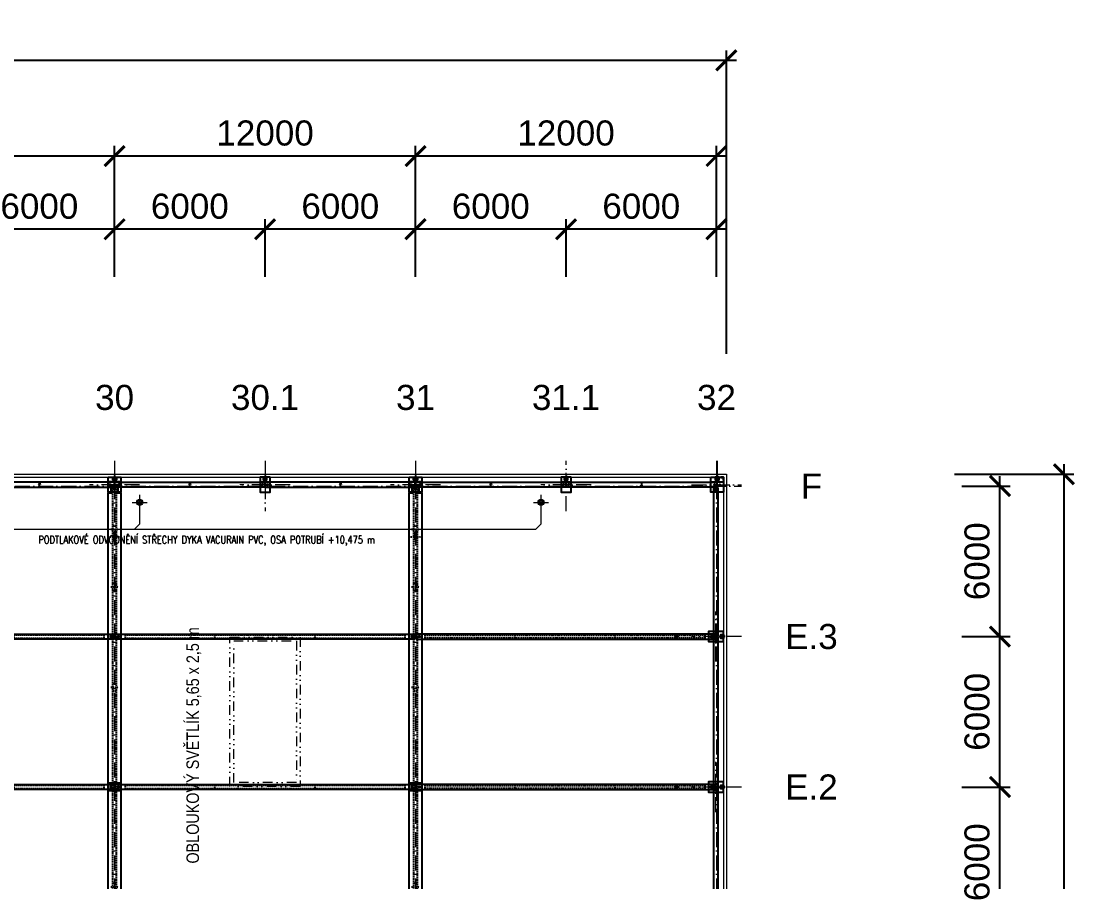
# Model space of a CAD drawing. Header units: millimetres. Extents: x 325046 to 1268204, y 1875583 to 2761998.
# Drawn here: x 1050350 to 1092370, y 2158959 to 2193284 of the extents above; entities that cross this region are included whole.
import ezdxf
from ezdxf.enums import TextEntityAlignment as Align

# ---------------------------------------------------------------- set-up
doc = ezdxf.new("R2010")
doc.units = ezdxf.units.MM
doc.header["$LTSCALE"] = 100
doc.header["$PDMODE"] = 65
for name, pattern in [('ACAD_ISO10W100', [18.5, 12, -3, 0.5, -3]), ('DASHDOT', [1, 0.5, -0.25, 0, -0.25]), ('DASHED', [0.75, 0.5, -0.25]), ('DIVIDE', [31.75, 12.7, -6.35, 0, -6.35, 0, -6.35]), ('SO02_F11anp01$0${ Leader Line}', [0])]:
    doc.linetypes.add(name, pattern=pattern)
for name, color, linetype in [('025', 1, 'Continuous'), ('035', 7, 'Continuous'), ('070', 6, 'Continuous'), ('DEHA', 2, 'Continuous'), ('KOTY', 2, 'Continuous'), ('Kóty osové', 5, 'Continuous'), ('POPIS', 7, 'Continuous')]:
    doc.layers.add(name, color=color, linetype=linetype)
for name, color, linetype, lineweight, true_color in [('Korabek-text', 7, 'Continuous', 0, 0x7a7a7a), ('Korabek-trasy', 7, 'Continuous', 30, 0x7478c3), ('Korabek-vpuste', 7, 'Continuous', 30, 0x6f7ceb), ('Světlíky', 7, 'DIVIDE', 15, 0xf81696)]:
    doc.layers.add(name, color=color, linetype=linetype, lineweight=lineweight, true_color=true_color)
doc.layers.add('Objekty - osy', color=5, linetype='ACAD_ISO10W100', lineweight=20)
doc.layers.add('OBVODOVÝ PLÁŠŤ', color=2, linetype='Continuous', lineweight=9)
doc.layers.add('Popis OS', color=7, linetype='Continuous', true_color=0xbd0a5d)
doc.layers.add('Příprava na dock', color=7, linetype='Continuous', true_color=0x616161)
doc.styles.add('ARIAL NARROW', font='ARIALN.TTF')
doc.styles.add('ARIL-TENKÝ', font='arial.ttf')
doc.styles.add('ROMANS', font='romans.shx', dxfattribs={"width": 0.8})
doc.dimstyles.new('400', dxfattribs={"dimscale": 400, "dimtxt": 2.5, "dimasz": 2, "dimexe": 1, "dimexo": 12, "dimgap": 1, "dimtad": 1, "dimdec": 0, "dimzin": 0, "dimdsep": 46, "dimtxsty": 'ARIL-TENKÝ', "dimblk": 'ARCHTICK', "dimcen": 4, "dimdle": 1, "dimclrd": 256, "dimclre": 256, "dimclrt": 7, "dimadec": 0, "dimazin": 0, "dimtfac": 1, "dimtdec": 0, "dimtix": 1, "dimtofl": 0, "dimtmove": 0, "dimatfit": 0, "dimldrblk": 'OBLIQUE', "dimfxl": 1, "dimtolj": 1, "dimtzin": 0, "dimlwd": -1, "dimlwe": -1, "dimarcsym": 0})

# ---------------------------------------------------------------- blocks, each defined once
blk = doc.blocks.new('L1_PU')
at = {"layer": '035', "color": 0}
blk.add_lwpolyline([(1717306, -4886866), (1705346, -4886866), (1705346, -4886666), (1717306, -4886666)], close=True, dxfattribs=at)
at = {"layer": '035'}
for points in [[(1705446, -4886746), (1705506, -4886746), (1705506, -4886786), (1705446, -4886786)], [(1717206, -4886746), (1717146, -4886746), (1717146, -4886786), (1717206, -4886786)]]:
    blk.add_lwpolyline(points, close=True, dxfattribs=at)
at = {"layer": '035', "color": 0, "linetype": 'DASHED'}
blk.add_lwpolyline([(1716906, -4886706), (1705746, -4886706), (1705746, -4886826), (1716906, -4886826)], close=True, dxfattribs=at)
at = {"layer": '035', "linetype": 'DASHED'}
for points in [[(1709326, -4886826), (1709326, -4886706)], [(1713326, -4886826), (1713326, -4886706)]]:
    blk.add_lwpolyline(points, dxfattribs=at)
at = {"layer": 'Příprava na dock', "linetype": 'DASHDOT', "ltscale": 0.5}
for points in [[(1705426, -4886766), (1705526, -4886766)], [(1705476, -4886716), (1705476, -4886816)], [(1717126, -4886766), (1717226, -4886766)], [(1717176, -4886716), (1717176, -4886816)]]:
    blk.add_lwpolyline(points, dxfattribs=at)
blk = doc.blocks.new('ZT1_PU')
at = {"layer": '035', "ltscale": 0.5}
blk.add_lwpolyline([(1684235, -4865636), (1690215, -4865636), (1690215, -4865836), (1684235, -4865836)], close=True, dxfattribs=at)
at = {"layer": '035', "color": 2}
for points in [[(1687223, -4865656), (1687191, -4865736)], [(1687223, -4865816), (1687223, -4865656)], [(1687223, -4865656), (1687255, -4865736)]]:
    blk.add_lwpolyline(points, dxfattribs=at)
at = {"layer": '035'}
for centre in [(1684405, -4865736), (1690125, -4865736)]:
    blk.add_circle(centre, 25, dxfattribs=at)
at = {"layer": 'Příprava na dock', "linetype": 'DASHDOT', "ltscale": 0.5}
for points in [[(1684355, -4865736), (1684455, -4865736)], [(1684405, -4865686), (1684405, -4865786)], [(1690075, -4865736), (1690175, -4865736)], [(1690125, -4865686), (1690125, -4865786)]]:
    blk.add_lwpolyline(points, dxfattribs=at)
blk = doc.blocks.new('V2')
at = {"layer": '025'}
h = blk.add_hatch(color=256, dxfattribs=at)
h.dxf.hatch_style = 1
h.paths.add_polyline_path([(1705186, -4880766, -1), (1705166, -4880766, -1)])
h = blk.add_hatch(color=256, dxfattribs=at)
h.dxf.hatch_style = 1
h.paths.add_polyline_path([(1705466, -4880766, 1), (1705486, -4880766, 1)])
h = blk.add_hatch(color=256, dxfattribs=at)
h.dxf.hatch_style = 1
h.paths.add_polyline_path([(1705186, -4886766, -1), (1705166, -4886766, -1)])
h = blk.add_hatch(color=256, dxfattribs=at)
h.dxf.hatch_style = 1
h.paths.add_polyline_path([(1705466, -4886766, 1), (1705486, -4886766, 1)])
h = blk.add_hatch(color=256, dxfattribs=at)
h.dxf.hatch_style = 1
h.paths.add_polyline_path([(1705186, -4892766, -1), (1705166, -4892766, -1)])
h = blk.add_hatch(color=256, dxfattribs=at)
h.dxf.hatch_style = 1
h.paths.add_polyline_path([(1705466, -4892766, 1), (1705486, -4892766, 1)])
at = {"layer": 'Příprava na dock'}
h = blk.add_hatch(dxfattribs=at)
h.set_pattern_fill('ANSI31', color=256, scale=250, angle=180)
h.set_pattern_definition([(225, (602695.915, -9703834.77), (22.09708691, -22.09708691), [])])
edge = h.paths.add_edge_path()
edge.add_arc((1705326, -4876786), 50, 0, 360)
at = {"layer": '025', "linetype": 'DASHED', "ltscale": 0.5}
for centre in [(1705326, -4874866), (1705326, -4898616)]:
    blk.add_circle(centre, 12.5, dxfattribs=at)
at = {"layer": '025'}
for centre, radius in [((1705326, -4876786), 50), ((1705176, -4880766), 10), ((1705476, -4880766), 10), ((1705176, -4886766), 10), ((1705476, -4886766), 10), ((1705176, -4892766), 10), ((1705476, -4892766), 10)]:
    blk.add_circle(centre, radius, dxfattribs=at)
at = {"layer": '035'}
blk.add_lwpolyline([(1705216, -4875036), (1705076, -4875036), (1705076, -4875036), (1705076, -4875036), (1705076, -4898446), (1705216, -4898446), (1705216, -4898746), (1705436, -4898746), (1705436, -4898446), (1705436, -4898446), (1705576, -4898446), (1705576, -4875036), (1705576, -4875036), (1705576, -4875036), (1705436, -4875036), (1705436, -4874736), (1705216, -4874736)], close=True, dxfattribs=at)
for points in [[(1705216, -4874836), (1705436, -4874836)], [(1705076, -4886616), (1705576, -4886616)], [(1705076, -4886916), (1705576, -4886916)]]:
    blk.add_lwpolyline(points, dxfattribs=at)
at = {"layer": '035', "linetype": 'DASHED'}
blk.add_lwpolyline([(1705391, -4874736), (1705261, -4874736), (1705261, -4898746), (1705391, -4898746)], close=True, dxfattribs=at)
at = {"layer": '035', "linetype": 'DASHED', "ltscale": 0.8}
for points in [[(1705391, -4876336), (1705261, -4876336)], [(1705391, -4876636), (1705261, -4876636)], [(1705391, -4878636), (1705261, -4878636)], [(1705391, -4878936), (1705261, -4878936)], [(1705391, -4882636), (1705261, -4882636)], [(1705391, -4882936), (1705261, -4882936)], [(1705386, -4886616), (1705266, -4886616)], [(1705386, -4886916), (1705266, -4886916)], [(1705391, -4890596), (1705261, -4890596)], [(1705391, -4890896), (1705261, -4890896)], [(1705391, -4894596), (1705261, -4894596)], [(1705391, -4894896), (1705261, -4894896)], [(1705391, -4896896), (1705261, -4896896)], [(1705391, -4897196), (1705261, -4897196)]]:
    blk.add_lwpolyline(points, dxfattribs=at)
at = {"layer": 'DEHA', "color": 3, "linetype": 'DASHDOT', "ltscale": 0.9}
for points in [[(1705326, -4876589), (1705326, -4876983)], [(1705523, -4876786), (1705129, -4876786)]]:
    blk.add_lwpolyline(points, dxfattribs=at)
at = {"layer": 'Příprava na dock', "linetype": 'DASHDOT', "ltscale": 0.2}
for points in [[(1705276, -4874866), (1705376, -4874866)], [(1705326, -4874916), (1705326, -4874816)], [(1705376, -4898616), (1705276, -4898616)], [(1705326, -4898666), (1705326, -4898566)]]:
    blk.add_lwpolyline(points, dxfattribs=at)
at = {"layer": 'Příprava na dock', "linetype": 'DASHDOT', "ltscale": 0.8}
for points in [[(1705481, -4876486), (1705171, -4876486)], [(1705481, -4878786), (1705171, -4878786)], [(1705481, -4882786), (1705171, -4882786)], [(1705481, -4890746), (1705171, -4890746)], [(1705481, -4894746), (1705171, -4894746)], [(1705481, -4897046), (1705171, -4897046)]]:
    blk.add_lwpolyline(points, dxfattribs=at)
at = {"layer": 'Příprava na dock', "linetype": 'DASHDOT', "ltscale": 0.5}
for points in [[(1705126, -4880766), (1705226, -4880766)], [(1705176, -4880816), (1705176, -4880716)], [(1705526, -4880766), (1705426, -4880766)], [(1705476, -4880816), (1705476, -4880716)], [(1705126, -4886766), (1705226, -4886766)], [(1705176, -4886816), (1705176, -4886716)], [(1705526, -4886766), (1705426, -4886766)], [(1705476, -4886816), (1705476, -4886716)], [(1705176, -4892816), (1705176, -4892716)], [(1705476, -4892816), (1705476, -4892716)], [(1705126, -4892766), (1705226, -4892766)], [(1705526, -4892766), (1705426, -4892766)]]:
    blk.add_lwpolyline(points, dxfattribs=at)
blk = doc.blocks.new('S2 STŘECHA')
at = {"layer": '025'}
h = blk.add_hatch(color=256, dxfattribs=at)
h.dxf.hatch_style = 1
edge = h.paths.add_edge_path()
edge.add_arc((1694149, -5104969), 10, 0, 360)
h = blk.add_hatch(color=256, dxfattribs=at)
h.dxf.hatch_style = 1
edge = h.paths.add_edge_path()
edge.add_arc((1694509, -5104969), 10, 0, 360)
at = {"layer": 'Příprava na dock', "ltscale": 0.5}
h = blk.add_hatch(dxfattribs=at)
h.set_pattern_fill('ANSI31', color=256, scale=250)
h.set_pattern_definition([(45, (-71057.18, -131932.95), (-22.09708691, 22.09708691), [])])
h.paths.add_polyline_path([(1694254, -5105269), (1694404, -5105269), (1694404, -5105169), (1694254, -5105169)])
at = {"layer": '025', "ltscale": 0.5}
blk.add_lwpolyline([(1694254, -5105269), (1694404, -5105269), (1694404, -5105169), (1694254, -5105169)], close=True, dxfattribs=at)
at = {"layer": '025', "linetype": 'DASHED', "ltscale": 0.5}
blk.add_lwpolyline([(1694254, -5105269), (1694404, -5105269), (1694404, -5105259), (1694254, -5105259)], close=True, dxfattribs=at)
at = {"layer": '025'}
for centre in [(1694149, -5104969), (1694509, -5104969)]:
    blk.add_circle(centre, 10, dxfattribs=at)
at = {"layer": '035', "linetype": 'DASHED'}
blk.add_circle((1694329, -5104819), 30, dxfattribs=at)
at = {"layer": '070', "ltscale": 0.5}
blk.add_lwpolyline([(1694079, -5105269), (1694579, -5105269), (1694579, -5104669), (1694079, -5104669)], close=True, dxfattribs=at)
for points in [[(1694199, -5104669), (1694199, -5104969), (1694459, -5104969), (1694459, -5104669)], [(1694579, -5105089), (1694079, -5105089)]]:
    blk.add_lwpolyline(points, dxfattribs=at)
at = {"layer": 'Příprava na dock', "linetype": 'DASHDOT', "ltscale": 0.5}
for points in [[(1694149, -5105019), (1694149, -5104919)], [(1694149, -5105019), (1694149, -5104919)], [(1694279, -5104819), (1694379, -5104819)], [(1694329, -5104769), (1694329, -5104869)], [(1694509, -5105019), (1694509, -5104919)], [(1694509, -5105019), (1694509, -5104919)], [(1694099, -5104969), (1694199, -5104969)], [(1694199, -5104969), (1694099, -5104969)], [(1694329, -5105344), (1694329, -5105094)], [(1694459, -5104969), (1694559, -5104969)], [(1694559, -5104969), (1694459, -5104969)]]:
    blk.add_lwpolyline(points, dxfattribs=at)
blk = doc.blocks.new('S3 STŘECHA')
at = {"layer": '025'}
h = blk.add_hatch(color=256, dxfattribs=at)
h.dxf.hatch_style = 1
edge = h.paths.add_edge_path()
edge.add_arc((1676229, -5009069), 10, 0, 360)
h = blk.add_hatch(color=256, dxfattribs=at)
h.dxf.hatch_style = 1
edge = h.paths.add_edge_path()
edge.add_arc((1676429, -5009069), 10, 0, 360)
at = {"layer": 'Příprava na dock', "ltscale": 0.5}
h = blk.add_hatch(dxfattribs=at)
h.set_pattern_fill('ANSI31', color=256, scale=250, angle=180)
h.set_pattern_definition([(225, (3441714.858, -9982104.093), (22.09708691, -22.09708691), [])])
h.paths.add_polyline_path([(1676404, -5008769), (1676254, -5008769), (1676254, -5008869), (1676404, -5008869)])
at = {"layer": '025', "ltscale": 0.5}
blk.add_lwpolyline([(1676404, -5008769), (1676254, -5008769), (1676254, -5008869), (1676404, -5008869)], close=True, dxfattribs=at)
at = {"layer": '025', "linetype": 'DASHED', "ltscale": 0.5}
blk.add_lwpolyline([(1676404, -5008769), (1676254, -5008769), (1676254, -5008779), (1676404, -5008779)], close=True, dxfattribs=at)
at = {"layer": '025'}
for centre in [(1676229, -5009069), (1676429, -5009069)]:
    blk.add_circle(centre, 10, dxfattribs=at)
at = {"layer": '070', "ltscale": 0.5}
blk.add_lwpolyline([(1676529, -5008769), (1676129, -5008769), (1676129, -5009369), (1676529, -5009369)], close=True, dxfattribs=at)
blk.add_lwpolyline([(1676129, -5008949), (1676529, -5008949)], dxfattribs=at)
at = {"layer": 'Příprava na dock', "linetype": 'DASHDOT', "ltscale": 0.5}
for points in [[(1676329, -5008694), (1676329, -5008944)], [(1676179, -5009069), (1676279, -5009069)], [(1676229, -5009019), (1676229, -5009119)], [(1676479, -5009069), (1676379, -5009069)], [(1676429, -5009019), (1676429, -5009119)]]:
    blk.add_lwpolyline(points, dxfattribs=at)
blk = doc.blocks.new('ZT5')
at = {"layer": '035', "ltscale": 0.5}
blk.add_lwpolyline([(1666354, -5008906), (1666354, -5014886), (1666194, -5014886), (1666194, -5008906)], close=True, dxfattribs=at)
at = {"layer": '035'}
for points in [[(1666254, -5008966), (1666294, -5008966), (1666294, -5009026), (1666254, -5009026)], [(1666254, -5014826), (1666294, -5014826), (1666294, -5014766), (1666254, -5014766)]]:
    blk.add_lwpolyline(points, close=True, dxfattribs=at)
at = {"layer": 'Příprava na dock', "linetype": 'DASHDOT', "ltscale": 0.5}
for points in [[(1666224, -5008996), (1666324, -5008996)], [(1666224, -5008996), (1666324, -5008996)], [(1666274, -5009046), (1666274, -5008946)], [(1666274, -5008946), (1666274, -5009046)], [(1666224, -5014796), (1666324, -5014796)], [(1666224, -5014796), (1666324, -5014796)], [(1666274, -5014746), (1666274, -5014846)], [(1666274, -5014846), (1666274, -5014746)]]:
    blk.add_lwpolyline(points, dxfattribs=at)
blk = doc.blocks.new('ZT4_PU')
at = {"layer": '035', "ltscale": 0.5}
blk.add_lwpolyline([(1670429, -5015059), (1670429, -5009139), (1670269, -5009139), (1670269, -5015059)], close=True, dxfattribs=at)
at = {"layer": '035'}
for points in [[(1670369, -5009199), (1670329, -5009199), (1670329, -5009259), (1670369, -5009259)], [(1670369, -5014999), (1670329, -5014999), (1670329, -5014939), (1670369, -5014939)]]:
    blk.add_lwpolyline(points, close=True, dxfattribs=at)
at = {"layer": 'Příprava na dock', "linetype": 'DASHDOT', "ltscale": 0.5}
for points in [[(1670399, -5009229), (1670299, -5009229)], [(1670399, -5009229), (1670299, -5009229)], [(1670349, -5009279), (1670349, -5009179)], [(1670349, -5009179), (1670349, -5009279)], [(1670399, -5014969), (1670299, -5014969)], [(1670399, -5014969), (1670299, -5014969)], [(1670349, -5014919), (1670349, -5015019)], [(1670349, -5015019), (1670349, -5014919)]]:
    blk.add_lwpolyline(points, dxfattribs=at)
blk = doc.blocks.new('L100-10')
at = {"layer": 'Příprava na dock', "ltscale": 0.5}
h = blk.add_hatch(dxfattribs=at)
h.set_pattern_fill('ANSI31', color=256, scale=100, angle=-180)
h.set_pattern_definition([(225, (1703709.116, -4908468.678), (8.838834765, -8.838834765), [])])
edge = h.paths.add_edge_path()
edge.add_arc((-4, 94), 6, 90, 180, ccw=False)
edge.add_line((-4, 100), (0, 100))
edge.add_line((0, 100), (0, 0))
edge.add_line((0, 0), (-100, 0))
edge.add_line((-100, 0), (-100, 4))
edge.add_arc((-94, 4), 6, 90, 180, ccw=False)
edge.add_line((-94, 10), (-22, 10))
edge.add_arc((-22, 22), 12, 270, 360)
edge.add_line((-10, 22), (-10, 94))
at = {"layer": '025'}
blk.add_lwpolyline([(-10, 94, -0.414214), (-4, 100), (0, 100), (0, 0), (-100, 0), (-100, 4, -0.414214), (-94, 10), (-22, 10, 0.414214), (-10, 22)], format="xyb", close=True, dxfattribs=at)
blk = doc.blocks.new('S6_PU')
at = {"layer": '025'}
h = blk.add_hatch(color=256, dxfattribs=at)
h.dxf.hatch_style = 1
edge = h.paths.add_edge_path()
edge.add_arc((868454, -5798504), 10, 0, 360)
h = blk.add_hatch(color=256, dxfattribs=at)
h.dxf.hatch_style = 1
edge = h.paths.add_edge_path()
edge.add_arc((868504, -5798294), 10, 0, 360)
h = blk.add_hatch(color=256, dxfattribs=at)
h.dxf.hatch_style = 1
edge = h.paths.add_edge_path()
edge.add_arc((868654, -5798504), 10, 0, 360)
at = {"layer": 'Příprava na dock', "ltscale": 0.5}
h = blk.add_hatch(dxfattribs=at)
h.set_pattern_fill('ANSI31', color=256, scale=250, angle=90)
h.set_pattern_definition([(135, (-3830845.148, -7511900.578), (-22.09708691, -22.09708691), [])])
h.paths.add_polyline_path([(868629, -5798804), (868479, -5798804), (868479, -5798704), (868629, -5798704)])
at = {"layer": '025', "ltscale": 0.5}
blk.add_lwpolyline([(868629, -5798804), (868479, -5798804), (868479, -5798704), (868629, -5798704)], close=True, dxfattribs=at)
at = {"layer": '025', "linetype": 'DASHED', "ltscale": 0.5}
blk.add_lwpolyline([(868629, -5798804), (868479, -5798804), (868479, -5798794), (868629, -5798794)], close=True, dxfattribs=at)
at = {"layer": '025'}
for centre in [(868454, -5798504), (868504, -5798294), (868654, -5798504)]:
    blk.add_circle(centre, 10, dxfattribs=at)
at = {"layer": '070', "ltscale": 0.5}
blk.add_lwpolyline([(868304, -5798804), (868804, -5798804), (868804, -5798204), (868304, -5798204)], close=True, dxfattribs=at)
blk.add_lwpolyline([(868304, -5798624), (868804, -5798624)], dxfattribs=at)
at = {"layer": 'Příprava na dock', "linetype": 'DASHDOT', "ltscale": 0.5}
for points in [[(868504, -5798244), (868504, -5798344)], [(868504, -5798244), (868504, -5798344)], [(868404, -5798504), (868504, -5798504)], [(868504, -5798504), (868404, -5798504)], [(868454, -5798294), (868554, -5798294)], [(868554, -5798294), (868454, -5798294)], [(868454, -5798454), (868454, -5798554)], [(868454, -5798454), (868454, -5798554)], [(868554, -5798879), (868554, -5798629)], [(868704, -5798504), (868604, -5798504)], [(868604, -5798504), (868704, -5798504)], [(868654, -5798454), (868654, -5798554)], [(868654, -5798454), (868654, -5798554)]]:
    blk.add_lwpolyline(points, dxfattribs=at)
at = {"layer": '025', "ltscale": 0.5}
blk.add_blockref('L100-10', (868804, -5798804), dxfattribs=at)
blk = doc.blocks.new('ZT6_PU')
at = {"layer": '035', "ltscale": 0.5}
blk.add_lwpolyline([(868544, -5796604), (862539, -5796604), (862539, -5796404), (868544, -5796404)], close=True, dxfattribs=at)
at = {"layer": '035', "color": 2}
for points in [[(865539, -5796584), (865507, -5796504)], [(865539, -5796424), (865539, -5796584)], [(865539, -5796584), (865571, -5796504)]]:
    blk.add_lwpolyline(points, dxfattribs=at)
at = {"layer": '035'}
for centre in [(862629, -5796504), (868454, -5796504)]:
    blk.add_circle(centre, 25, dxfattribs=at)
at = {"layer": 'Příprava na dock', "linetype": 'DASHDOT', "ltscale": 0.5}
for points in [[(862679, -5796504), (862579, -5796504)], [(862629, -5796554), (862629, -5796454)], [(868404, -5796504), (868504, -5796504)], [(868454, -5796554), (868454, -5796454)]]:
    blk.add_lwpolyline(points, dxfattribs=at)
blk = doc.blocks.new('S5_PU')
at = {"layer": '025'}
h = blk.add_hatch(color=256, dxfattribs=at)
h.dxf.hatch_style = 1
edge = h.paths.add_edge_path()
edge.add_arc((868504, -5750354), 10, 0, 360)
h = blk.add_hatch(color=256, dxfattribs=at)
h.dxf.hatch_style = 1
edge = h.paths.add_edge_path()
edge.add_arc((868324, -5750454), 10, 0, 360)
h = blk.add_hatch(color=256, dxfattribs=at)
h.dxf.hatch_style = 1
edge = h.paths.add_edge_path()
edge.add_arc((868504, -5750554), 10, 0, 360)
h = blk.add_hatch(color=256, dxfattribs=at)
h.dxf.hatch_style = 1
edge = h.paths.add_edge_path()
edge.add_arc((868684, -5750454), 10, 0, 360)
at = {"layer": 'Příprava na dock', "ltscale": 0.5}
h = blk.add_hatch(dxfattribs=at)
h.set_pattern_fill('ANSI31', color=256, scale=250, angle=270)
h.set_pattern_definition([(225, (-4104531.804, -3985067.986), (-22.09708691, 22.09708691), [])])
h.paths.add_polyline_path([(868804, -5750379), (868804, -5750529), (868704, -5750529), (868704, -5750379)])
at = {"layer": '025', "ltscale": 0.5}
blk.add_lwpolyline([(868804, -5750379), (868804, -5750529), (868704, -5750529), (868704, -5750379)], close=True, dxfattribs=at)
at = {"layer": '025', "linetype": 'DASHED', "ltscale": 0.5}
blk.add_lwpolyline([(868804, -5750379), (868804, -5750529), (868794, -5750529), (868794, -5750379)], close=True, dxfattribs=at)
at = {"layer": '025'}
for centre in [(868504, -5750354), (868324, -5750454), (868504, -5750554), (868684, -5750454)]:
    blk.add_circle(centre, 10, dxfattribs=at)
at = {"layer": '070', "ltscale": 0.5}
blk.add_lwpolyline([(868804, -5750654), (868804, -5750254), (868204, -5750254), (868204, -5750654)], close=True, dxfattribs=at)
at = {"layer": 'Příprava na dock', "linetype": 'DASHDOT', "ltscale": 0.5}
for points in [[(868454, -5750354), (868554, -5750354)], [(868454, -5750354), (868554, -5750354)], [(868504, -5750304), (868504, -5750404)], [(868504, -5750404), (868504, -5750304)], [(868374, -5750454), (868274, -5750454)], [(868324, -5750404), (868324, -5750504)], [(868454, -5750554), (868554, -5750554)], [(868454, -5750554), (868554, -5750554)], [(868504, -5750604), (868504, -5750504)], [(868504, -5750504), (868504, -5750604)], [(868879, -5750454), (868629, -5750454)], [(868634, -5750454), (868734, -5750454)], [(868684, -5750404), (868684, -5750504)]]:
    blk.add_lwpolyline(points, dxfattribs=at)
blk = doc.blocks.new('L3_PU')
at = {"layer": 'Příprava na dock'}
h = blk.add_hatch(dxfattribs=at)
h.set_pattern_fill('ANSI31', color=256, scale=100, angle=360)
h.set_pattern_definition([(315, (-652569.894, -11071152.276), (-8.838834765, -8.838834765), [])])
edge = h.paths.add_edge_path()
edge.add_arc((866929, -5756454), 50, 0, 360)
at = {"layer": '025'}
blk.add_circle((866929, -5756454), 50, dxfattribs=at)
at = {"layer": '035'}
for points in [[(856549, -5756554), (868404, -5756554), (868404, -5756354), (856549, -5756354)], [(856649, -5756434), (856709, -5756434), (856709, -5756474), (856649, -5756474)], [(868354, -5756434), (868294, -5756434), (868294, -5756474), (868354, -5756474)]]:
    blk.add_lwpolyline(points, close=True, dxfattribs=at)
at = {"layer": '035', "linetype": 'DASHED'}
blk.add_lwpolyline([(856909, -5756394), (868069, -5756394), (868069, -5756514), (856909, -5756514)], close=True, dxfattribs=at)
for points in [[(860489, -5756514), (860489, -5756394)], [(864489, -5756514), (864489, -5756394)]]:
    blk.add_lwpolyline(points, dxfattribs=at)
at = {"layer": 'Příprava na dock', "linetype": 'DASHDOT', "ltscale": 0.5}
for points in [[(856729, -5756454), (856629, -5756454)], [(856679, -5756404), (856679, -5756504)], [(868374, -5756454), (868274, -5756454)], [(868324, -5756404), (868324, -5756504)]]:
    blk.add_lwpolyline(points, dxfattribs=at)
at = {"layer": 'Příprava na dock', "linetype": 'DASHDOT'}
for points in [[(867029, -5756454), (866829, -5756454)], [(866929, -5756354), (866929, -5756554)]]:
    blk.add_lwpolyline(points, dxfattribs=at)
blk = doc.blocks.new('_ARCHTICK')
at = {"color": 0, "linetype": 'ByBlock', "const_width": 0.15}
blk.add_lwpolyline([(-0.5, -0.5), (0.5, 0.5)], dxfattribs=at)
blk = doc.blocks.new('*D941')
at = {"layer": 'Defpoints', "color": 0, "transparency": 16777216}
for p in [(1060079, 2184984), (1060079, 2178282), (1066079, 2178282)]:
    blk.add_point(p, dxfattribs=at)
at = {"layer": 'Kóty osové', "transparency": 16777216}
for p, q in [((1060079, 2183082), (1060079, 2185384)), ((1066079, 2183082), (1066079, 2185384)), ((1066479, 2184984), (1059679, 2184984))]:
    blk.add_line(p, q, dxfattribs=at)
at = {"layer": 'Kóty osové', "transparency": 16777216, "xscale": 800, "yscale": 800, "zscale": 800}
for p, rotation in [((1060079, 2184984), 179.9999999999866), ((1066079, 2184984), 359.9999999999867)]:
    blk.add_blockref('_ARCHTICK', p, dxfattribs=dict(at, rotation=rotation))
at = {"layer": 'Kóty osové', "color": 7, "transparency": 16777216, "insert": (1063079, 2185895), "char_height": 1000, "attachment_point": 5, "style": 'ARIL-TENKÝ'}
blk.add_mtext('\\A1;6000', dxfattribs=at)
blk = doc.blocks.new('_Oblique')
at = {"color": 0, "lineweight": -2}
blk.add_line((-0.5, -0.5), (0.5, 0.5), dxfattribs=at)
blk = doc.blocks.new('*D942')
at = {"layer": 'Defpoints', "color": 0, "transparency": 16777216}
for p in [(1054079, 2184984), (1054079, 2178282), (1060079, 2178282)]:
    blk.add_point(p, dxfattribs=at)
at = {"layer": 'Kóty osové', "transparency": 16777216}
for p, q in [((1054079, 2183082), (1054079, 2185384)), ((1060079, 2183082), (1060079, 2185384)), ((1060479, 2184984), (1053679, 2184984))]:
    blk.add_line(p, q, dxfattribs=at)
at = {"layer": 'Kóty osové', "transparency": 16777216, "xscale": 800, "yscale": 800, "zscale": 800, "rotation": 180}
blk.add_blockref('_ARCHTICK', (1054079, 2184984), dxfattribs=at)
at = {"layer": 'Kóty osové', "transparency": 16777216, "xscale": 800, "yscale": 800, "zscale": 800}
blk.add_blockref('_ARCHTICK', (1060079, 2184984), dxfattribs=at)
at = {"layer": 'Kóty osové', "color": 7, "transparency": 16777216, "insert": (1057079, 2185895), "char_height": 1000, "attachment_point": 5, "style": 'ARIL-TENKÝ'}
blk.add_mtext('\\A1;6000', dxfattribs=at)
blk = doc.blocks.new('*D943')
at = {"layer": 'Defpoints', "color": 0, "transparency": 16777216}
for p in [(1048079, 2184984), (1048079, 2178282), (1054079, 2178282)]:
    blk.add_point(p, dxfattribs=at)
at = {"layer": 'Kóty osové', "transparency": 16777216}
for p, q in [((1048079, 2183082), (1048079, 2185384)), ((1054079, 2183082), (1054079, 2185384)), ((1054479, 2184984), (1047679, 2184984))]:
    blk.add_line(p, q, dxfattribs=at)
at = {"layer": 'Kóty osové', "transparency": 16777216, "xscale": 800, "yscale": 800, "zscale": 800, "rotation": 180}
blk.add_blockref('_ARCHTICK', (1048079, 2184984), dxfattribs=at)
at = {"layer": 'Kóty osové', "transparency": 16777216, "xscale": 800, "yscale": 800, "zscale": 800}
blk.add_blockref('_ARCHTICK', (1054079, 2184984), dxfattribs=at)
at = {"layer": 'Kóty osové', "color": 7, "transparency": 16777216, "insert": (1051079, 2185895), "char_height": 1000, "attachment_point": 5, "style": 'ARIL-TENKÝ'}
blk.add_mtext('\\A1;6000', dxfattribs=at)
blk = doc.blocks.new('*D961')
at = {"layer": 'Defpoints', "color": 0, "transparency": 16777216}
for p in [(1072079, 2184984), (1072079, 2178282), (1078079, 2178282)]:
    blk.add_point(p, dxfattribs=at)
at = {"layer": 'Kóty osové', "transparency": 16777216}
for p, q in [((1072079, 2183082), (1072079, 2185384)), ((1078079, 2183082), (1078079, 2185384)), ((1078479, 2184984), (1071679, 2184984))]:
    blk.add_line(p, q, dxfattribs=at)
at = {"layer": 'Kóty osové', "transparency": 16777216, "xscale": 800, "yscale": 800, "zscale": 800, "rotation": 180}
blk.add_blockref('_ARCHTICK', (1072079, 2184984), dxfattribs=at)
at = {"layer": 'Kóty osové', "transparency": 16777216, "xscale": 800, "yscale": 800, "zscale": 800}
blk.add_blockref('_ARCHTICK', (1078079, 2184984), dxfattribs=at)
at = {"layer": 'Kóty osové', "color": 7, "transparency": 16777216, "insert": (1075079, 2185895), "char_height": 1000, "attachment_point": 5, "style": 'ARIL-TENKÝ'}
blk.add_mtext('\\A1;6000', dxfattribs=at)
blk = doc.blocks.new('*D962')
at = {"layer": 'Defpoints', "color": 0, "transparency": 16777216}
for p in [(1066079, 2184984), (1066079, 2178282), (1072079, 2178282)]:
    blk.add_point(p, dxfattribs=at)
at = {"layer": 'Kóty osové', "transparency": 16777216}
for p, q in [((1066079, 2183082), (1066079, 2185384)), ((1072079, 2183082), (1072079, 2185384)), ((1072479, 2184984), (1065679, 2184984))]:
    blk.add_line(p, q, dxfattribs=at)
at = {"layer": 'Kóty osové', "transparency": 16777216, "xscale": 800, "yscale": 800, "zscale": 800, "rotation": 180}
blk.add_blockref('_ARCHTICK', (1066079, 2184984), dxfattribs=at)
at = {"layer": 'Kóty osové', "transparency": 16777216, "xscale": 800, "yscale": 800, "zscale": 800}
blk.add_blockref('_ARCHTICK', (1072079, 2184984), dxfattribs=at)
at = {"layer": 'Kóty osové', "color": 7, "transparency": 16777216, "insert": (1069079, 2185895), "char_height": 1000, "attachment_point": 5, "style": 'ARIL-TENKÝ'}
blk.add_mtext('\\A1;6000', dxfattribs=at)
blk = doc.blocks.new('*D990')
at = {"layer": 'Defpoints', "color": 0, "transparency": 16777216}
for p in [(1042079, 2187903), (1054079, 2183082), (1042079, 2178402)]:
    blk.add_point(p, dxfattribs=at)
at = {"layer": 'Kóty osové', "transparency": 16777216}
for p, q in [((1042079, 2183202), (1042079, 2188303)), ((1054079, 2187882), (1054079, 2188303)), ((1054479, 2187903), (1041679, 2187903))]:
    blk.add_line(p, q, dxfattribs=at)
at = {"layer": 'Kóty osové', "transparency": 16777216, "xscale": 800, "yscale": 800, "zscale": 800, "rotation": 180}
blk.add_blockref('_ARCHTICK', (1042079, 2187903), dxfattribs=at)
at = {"layer": 'Kóty osové', "transparency": 16777216, "xscale": 800, "yscale": 800, "zscale": 800}
blk.add_blockref('_ARCHTICK', (1054079, 2187903), dxfattribs=at)
at = {"layer": 'Kóty osové', "color": 7, "transparency": 16777216, "insert": (1048079, 2188814), "char_height": 1000, "attachment_point": 5, "style": 'ARIL-TENKÝ'}
blk.add_mtext('\\A1;12000', dxfattribs=at)
blk = doc.blocks.new('*D991')
at = {"layer": 'Defpoints', "color": 0, "transparency": 16777216}
for p in [(1054079, 2187903), (1066079, 2183082), (1054079, 2178402)]:
    blk.add_point(p, dxfattribs=at)
at = {"layer": 'Kóty osové', "transparency": 16777216}
for p, q in [((1054079, 2183202), (1054079, 2188303)), ((1066079, 2187882), (1066079, 2188303)), ((1066479, 2187903), (1053679, 2187903))]:
    blk.add_line(p, q, dxfattribs=at)
at = {"layer": 'Kóty osové', "transparency": 16777216, "xscale": 800, "yscale": 800, "zscale": 800, "rotation": 180}
blk.add_blockref('_ARCHTICK', (1054079, 2187903), dxfattribs=at)
at = {"layer": 'Kóty osové', "transparency": 16777216, "xscale": 800, "yscale": 800, "zscale": 800}
blk.add_blockref('_ARCHTICK', (1066079, 2187903), dxfattribs=at)
at = {"layer": 'Kóty osové', "color": 7, "transparency": 16777216, "insert": (1060079, 2188814), "char_height": 1000, "attachment_point": 5, "style": 'ARIL-TENKÝ'}
blk.add_mtext('\\A1;12000', dxfattribs=at)
blk = doc.blocks.new('*D992')
at = {"layer": 'Defpoints', "color": 0, "transparency": 16777216}
for p in [(1066079, 2187903), (1078079, 2179583), (1066079, 2178402)]:
    blk.add_point(p, dxfattribs=at)
at = {"layer": 'Kóty osové', "transparency": 16777216}
for p, q in [((1066079, 2183202), (1066079, 2188303)), ((1078079, 2184383), (1078079, 2188303)), ((1078479, 2187903), (1065679, 2187903))]:
    blk.add_line(p, q, dxfattribs=at)
at = {"layer": 'Kóty osové', "transparency": 16777216, "xscale": 800, "yscale": 800, "zscale": 800, "rotation": 180}
blk.add_blockref('_ARCHTICK', (1066079, 2187903), dxfattribs=at)
at = {"layer": 'Kóty osové', "transparency": 16777216, "xscale": 800, "yscale": 800, "zscale": 800}
blk.add_blockref('_ARCHTICK', (1078079, 2187903), dxfattribs=at)
at = {"layer": 'Kóty osové', "color": 7, "transparency": 16777216, "insert": (1072079, 2188814), "char_height": 1000, "attachment_point": 5, "style": 'ARIL-TENKÝ'}
blk.add_mtext('\\A1;12000', dxfattribs=at)
blk = doc.blocks.new('*D888')
at = {"layer": 'Defpoints', "color": 0, "transparency": 16777216}
for p in [(1083067, 2162743), (1089382, 2162743), (1083067, 2156743)]:
    blk.add_point(p, dxfattribs=at)
at = {"layer": 'Kóty osové', "transparency": 16777216}
for p, q in [((1087867, 2162743), (1089782, 2162743)), ((1089382, 2156343), (1089382, 2163143)), ((1087867, 2156743), (1089782, 2156743))]:
    blk.add_line(p, q, dxfattribs=at)
at = {"layer": 'Kóty osové', "transparency": 16777216, "xscale": 800, "yscale": 800, "zscale": 800}
for p, rotation in [((1089382, 2162743), 90), ((1089382, 2156743), 270)]:
    blk.add_blockref('_ARCHTICK', p, dxfattribs=dict(at, rotation=rotation))
at = {"layer": 'Kóty osové', "color": 7, "transparency": 16777216, "insert": (1088471, 2159743), "char_height": 1000, "attachment_point": 5, "rotation": 90, "style": 'ARIL-TENKÝ'}
blk.add_mtext('\\A1;6000', dxfattribs=at)
blk = doc.blocks.new('*D889')
at = {"layer": 'Defpoints', "color": 0, "transparency": 16777216}
for p in [(1083067, 2168743), (1089382, 2168743), (1083067, 2162743)]:
    blk.add_point(p, dxfattribs=at)
at = {"layer": 'Kóty osové', "transparency": 16777216}
for p, q in [((1089382, 2162343), (1089382, 2169143)), ((1087867, 2168743), (1089782, 2168743)), ((1087867, 2162743), (1089782, 2162743))]:
    blk.add_line(p, q, dxfattribs=at)
at = {"layer": 'Kóty osové', "transparency": 16777216, "xscale": 800, "yscale": 800, "zscale": 800}
for p, rotation in [((1089382, 2168743), 90), ((1089382, 2162743), 270)]:
    blk.add_blockref('_ARCHTICK', p, dxfattribs=dict(at, rotation=rotation))
at = {"layer": 'Kóty osové', "color": 7, "transparency": 16777216, "insert": (1088471, 2165743), "char_height": 1000, "attachment_point": 5, "rotation": 90, "style": 'ARIL-TENKÝ'}
blk.add_mtext('\\A1;6000', dxfattribs=at)
blk = doc.blocks.new('*D890')
at = {"layer": 'Defpoints', "color": 0, "transparency": 16777216}
for p in [(1083067, 2174743), (1089382, 2174743), (1083067, 2168743)]:
    blk.add_point(p, dxfattribs=at)
at = {"layer": 'Kóty osové', "transparency": 16777216}
for p, q in [((1089382, 2168343), (1089382, 2175143)), ((1087867, 2174743), (1089782, 2174743)), ((1087867, 2168743), (1089782, 2168743))]:
    blk.add_line(p, q, dxfattribs=at)
at = {"layer": 'Kóty osové', "transparency": 16777216, "xscale": 800, "yscale": 800, "zscale": 800}
for p, rotation in [((1089382, 2174743), 90), ((1089382, 2168743), 270)]:
    blk.add_blockref('_ARCHTICK', p, dxfattribs=dict(at, rotation=rotation))
at = {"layer": 'Kóty osové', "color": 7, "transparency": 16777216, "insert": (1088471, 2171743), "char_height": 1000, "attachment_point": 5, "rotation": 90, "style": 'ARIL-TENKÝ'}
blk.add_mtext('\\A1;6000', dxfattribs=at)
blk = doc.blocks.new('*D882')
at = {"layer": 'Defpoints', "color": 0, "transparency": 16777216}
for p in [(1082765, 2175213), (1082765, 2126323), (1091927, 2126323)]:
    blk.add_point(p, dxfattribs=at)
at = {"layer": 'Kóty osové', "transparency": 16777216}
for p, q in [((1091927, 2175613), (1091927, 2125923)), ((1087565, 2175213), (1092327, 2175213)), ((1087565, 2126323), (1092327, 2126323))]:
    blk.add_line(p, q, dxfattribs=at)
at = {"layer": 'Kóty osové', "transparency": 16777216, "xscale": 800, "yscale": 800, "zscale": 800}
for p, rotation in [((1091927, 2175213), 90), ((1091927, 2126323), 270)]:
    blk.add_blockref('_ARCHTICK', p, dxfattribs=dict(at, rotation=rotation))
at = {"layer": 'Kóty osové', "color": 7, "transparency": 16777216, "insert": (1091017, 2150768), "char_height": 1000, "attachment_point": 5, "rotation": 90, "style": 'ARIL-TENKÝ'}
blk.add_mtext('\\A1;48890', dxfattribs=at)
blk = doc.blocks.new('A$C73023567')
at = {"layer": 'Korabek-trasy', "lineweight": 13}
for p, q in [((349275, 124195.6), (349275, 123325.9)), ((365275, 124195.6), (365275, 123325.9)), ((335875.7, 123125.6), (365074.7, 123125.6)), ((349074.7, 123125.6), (349275, 123325.9)), ((365074.7, 123125.6), (365275, 123325.9))]:
    blk.add_line(p, q, dxfattribs=at)
at = {"layer": 'Korabek-vpuste', "lineweight": 13}
for p, q in [((349275, 124495.6), (349275, 123895.6)), ((365275, 124495.6), (365275, 123895.6)), ((348975, 124195.6), (349575, 124195.6)), ((364975, 124195.6), (365575, 124195.6))]:
    blk.add_line(p, q, dxfattribs=at)
for centre, radius in [((349275, 124195.6), 120), ((349275, 124195.6), 90), ((349275, 124195.6), 60), ((365275, 124195.6), 120), ((365275, 124195.6), 90), ((365275, 124195.6), 60)]:
    blk.add_circle(centre, radius, dxfattribs=at)
at = {"layer": 'Korabek-text', "lineweight": 13, "insert": (345236.8, 122463.7), "char_height": 300, "width": 28411.347, "attachment_point": 7, "rotation": 0, "style": 'ROMANS'}
blk.add_mtext('PODTLAKOVÉ ODVODNĚNÍ STŘECHY DYKA VACURAIN PVC, OSA POTRUBÍ +10,475 m', dxfattribs=at)
blk = doc.blocks.new('*D1565')
at = {"layer": 'Defpoints', "color": 0, "transparency": 16777216}
for p in [(1082765, 2175213), (1082765, 2126323), (1091927, 2126323)]:
    blk.add_point(p, dxfattribs=at)
at = {"layer": 'Kóty osové', "transparency": 16777216}
for p, q in [((1091927, 2175613), (1091927, 2125923)), ((1087565, 2175213), (1092327, 2175213)), ((1087565, 2126323), (1092327, 2126323))]:
    blk.add_line(p, q, dxfattribs=at)
at = {"layer": 'Kóty osové', "transparency": 16777216, "xscale": 800, "yscale": 800, "zscale": 800}
for p, rotation in [((1091927, 2175213), 90), ((1091927, 2126323), 270)]:
    blk.add_blockref('_ARCHTICK', p, dxfattribs=dict(at, rotation=rotation))
at = {"layer": 'Kóty osové', "color": 7, "transparency": 16777216, "insert": (1091017, 2150768), "char_height": 1000, "attachment_point": 5, "rotation": 90, "style": 'ARIL-TENKÝ'}
blk.add_mtext('\\A1;48890', dxfattribs=at)
blk = doc.blocks.new('*D1566')
at = {"layer": 'Defpoints', "color": 0, "transparency": 16777216}
for p in [(705684, 2191717), (705684, 2175213), (1078474, 2175213)]:
    blk.add_point(p, dxfattribs=at)
at = {"layer": 'Kóty osové', "transparency": 16777216}
for p, q in [((705684, 2180013), (705684, 2192117)), ((1078474, 2180013), (1078474, 2192117)), ((1078874, 2191717), (705284, 2191717))]:
    blk.add_line(p, q, dxfattribs=at)
at = {"layer": 'Kóty osové', "transparency": 16777216, "xscale": 800, "yscale": 800, "zscale": 800, "rotation": 180}
blk.add_blockref('_ARCHTICK', (705684, 2191717), dxfattribs=at)
at = {"layer": 'Kóty osové', "transparency": 16777216, "xscale": 800, "yscale": 800, "zscale": 800}
blk.add_blockref('_ARCHTICK', (1078474, 2191717), dxfattribs=at)
at = {"layer": 'Kóty osové', "color": 7, "transparency": 16777216, "insert": (892079, 2192627), "char_height": 1000, "attachment_point": 5, "style": 'ARIL-TENKÝ'}
blk.add_mtext('\\A1;372790', dxfattribs=at)

msp = doc.modelspace()

# ---------------------------------------------------------------- linework, layer by layer
at = {"layer": 'Objekty - osy', "ltscale": 0.5}
for points in [[(1054078.7, 2175743.4), (1054078.7, 2125743.4)], [(1060078.7, 2175743.4), (1060078.7, 2173743.4)], [(1066078.7, 2175743.4), (1066078.7, 2125743.4)], [(1072078.7, 2173743.4), (1072078.7, 2175743.4)], [(1078078.7, 2175743.4), (1078078.7, 2125743.4)], [(1078103.7, 2175743.4), (1078103.7, 2173743.4)], [(705078.7, 2174743.4), (1079078.7, 2174743.4)], [(1055078.7, 2174793.4), (1053078.7, 2174793.4)], [(1061078.7, 2174793.4), (1059078.7, 2174793.4)], [(1067078.7, 2174793.4), (1065078.7, 2174793.4)], [(1073078.7, 2174793.4), (1071078.7, 2174793.4)], [(1077078.7, 2174793.4), (1079078.7, 2174793.4)], [(1078053.7, 2167743.4), (1078053.7, 2169743.4)], [(1079078.7, 2168743.4), (1077078.7, 2168743.4)], [(1078053.7, 2161743.4), (1078053.7, 2163743.4)], [(1079078.7, 2162743.4), (1077078.7, 2162743.4)]]:
    msp.add_lwpolyline(points, dxfattribs=at)
at = {"layer": 'OBVODOVÝ PLÁŠŤ', "ltscale": 100}
msp.add_lwpolyline([(1078473.7, 2175213.4), (1078473.7, 2126323.4), (1018473.7, 2126323.4), (1018473.7, 2054273.4), (705683.7, 2054273.4), (705683.7, 2175213.4)], close=True, dxfattribs=at)
msp.add_lwpolyline([(1078353.7, 2175093.4), (1078353.7, 2175093.4), (1078353.7, 2126443.4), (1018353.7, 2126443.4), (1018353.7, 2054393.4), (705803.7, 2054393.4), (705803.7, 2175093.4), (1078353.7, 2175093.4)], dxfattribs=at)
at = {"layer": 'Světlíky', "ltscale": 0.3}
for points in [[(1058678.7, 2168718.4), (1061478.7, 2168718.4), (1061478.7, 2162768.4), (1058678.7, 2162768.4)], [(1058828.7, 2168568.4), (1061328.7, 2168568.4), (1061328.7, 2162918.4), (1058828.7, 2162918.4)]]:
    msp.add_lwpolyline(points, close=True, dxfattribs=at)

# ---------------------------------------------------------------- block references
at = {"layer": '035', "xscale": -1, "rotation": 180}
for p in [(-640250.2, -2930175.1), (-628250.2, -2930175.1)]:
    msp.add_blockref('S2 STŘECHA', p, dxfattribs=at)
at = {"layer": '035'}
for name, p in [('S3 STŘECHA', (-616250.2, 7183862)), ('S3 STŘECHA', (-604250.2, 7183862)), ('ZT1_PU', (-630146.6, 7040529.6)), ('ZT1_PU', (-618146.6, 7040529.6)), ('L1_PU', (-663247.1, 7055509.2)), ('L1_PU', (-651247.1, 7055509.2)), ('L1_PU', (-663247.1, 7049509.2)), ('L1_PU', (-651247.1, 7049509.2))]:
    msp.add_blockref(name, p, dxfattribs=at)
at = {"layer": '035', "xscale": -1}
for name, p in [('ZT1_PU', (2738303.9, 7040529.6)), ('V2', (2759404.5, 7049509.2)), ('ZT1_PU', (2750303.9, 7040529.6)), ('V2', (2771404.5, 7049509.2)), ('ZT4_PU', (2748402.5, 7183812))]:
    msp.add_blockref(name, p, dxfattribs=at)
at = {"layer": '035', "rotation": 180}
for p in [(2744327.2, -2846152.9), (2744327.2, -2852152.9)]:
    msp.add_blockref('ZT5', p, dxfattribs=at)
at = {"layer": 'Korabek-trasy', "linetype": 'SO02_F11anp01$0${ Leader Line}'}
msp.add_blockref('A$C73023567', (705803.7, 2049897.9), dxfattribs=at)
at = {"layer": 'KOTY', "xscale": -1, "rotation": 180}
msp.add_blockref('S6_PU', (209549.9, -3623710.6), dxfattribs=at)
at = {"layer": 'KOTY'}
for name, p in [('ZT6_PU', (209549.9, 7971297.4)), ('L3_PU', (209549.9, 7925197.4)), ('S5_PU', (209549.9, 7919197.4)), ('L3_PU', (209549.9, 7919197.4)), ('S5_PU', (209549.9, 7913197.4))]:
    msp.add_blockref(name, p, dxfattribs=at)

# ---------------------------------------------------------------- texts
at = {"layer": 'POPIS', "linetype": 'ByBlock', "lineweight": 18, "insert": (1057537.6, 2169113.7), "char_height": 500, "width": 9505.374, "attachment_point": 9, "rotation": 90, "style": 'ARIAL NARROW'}
msp.add_mtext('OBLOUKOVÝ SVĚTLÍK 5,65 x 2,5 m', dxfattribs=at)
at = {"layer": 'Popis OS', "linetype": 'ByBlock', "style": 'ARIL-TENKÝ'}
for s, p in [('30', (1054078.7, 2178278.4)), ('30.1', (1060078.7, 2178278.4)), ('31', (1066078.7, 2178278.4)), ('31.1', (1072078.7, 2178278.4)), ('32', (1078078.7, 2178278.4)), ('F', (1081863.7, 2174743.4)), ('E.3', (1081863.7, 2168743.4)), ('E.2', (1081863.7, 2162743.4))]:
    msp.add_text(s, height=1000, dxfattribs=at).set_placement(p, align=Align.MIDDLE_CENTER)

# ---------------------------------------------------------------- dimensions: what is measured, and where the dimension line sits
at = {"layer": 'Kóty osové'}
for base, p1, p2, picture, middle in [((705683.7, 2191716.6), (1078473.7, 2175213.4), (705683.7, 2175213.4), '*D1566', (892078.7, 2192627.5)), ((1042078.7, 2187903.1), (1054078.7, 2183082.2), (1042078.7, 2178402.2), '*D990', (1048078.7, 2188813.7)), ((1054078.7, 2187903.1), (1066078.7, 2183082.2), (1054078.7, 2178402.2), '*D991', (1060078.7, 2188813.7)), ((1066078.7, 2187903.1), (1078078.7, 2179583.3), (1066078.7, 2178402.2), '*D992', (1072078.7, 2188813.7)), ((1048078.7, 2184984.3), (1054078.7, 2178282.2), (1048078.7, 2178282.2), '*D943', (1051078.7, 2185894.9)), ((1054078.7, 2184984.3), (1060078.7, 2178282.2), (1054078.7, 2178282.2), '*D942', (1057078.7, 2185894.9)), ((1066078.7, 2184984.3), (1072078.7, 2178282.2), (1066078.7, 2178282.2), '*D962', (1069078.7, 2185894.9)), ((1072078.7, 2184984.3), (1078078.7, 2178282.2), (1072078.7, 2178282.2), '*D961', (1075078.7, 2185894.9))]:
    dim = msp.add_linear_dim(base=base, p1=p1, p2=p2, dimstyle='400', override={"dimtmove": 1}, dxfattribs=at)
    dim.commit()
    dim.dimension.update_dxf_attribs({"geometry": picture, "text_midpoint": middle})
dim = msp.add_aligned_dim(p1=(1066078.7, 2178282.2), p2=(1060078.7, 2178282.2), distance=-6702.1, dimstyle='400', dxfattribs=at)
dim.commit()
dim.dimension.update_dxf_attribs({"geometry": '*D941', "text_midpoint": (1063078.7, 2185894.9)})
for base, p1, p2, picture, middle in [((1091927.4, 2126323.4), (1082765, 2175213.4), (1082765, 2126323.4), '*D882', (1091016.9, 2150768.4)), ((1091927.4, 2126323.4), (1082765, 2175213.4), (1082765, 2126323.4), '*D1565', (1091016.9, 2150768.4)), ((1089381.5, 2174743.4), (1083066.6, 2168743.4), (1083066.6, 2174743.4), '*D890', (1088470.9, 2171743.4)), ((1089381.5, 2168743.4), (1083066.6, 2162743.4), (1083066.6, 2168743.4), '*D889', (1088470.9, 2165743.4)), ((1089381.5, 2162743.4), (1083066.6, 2156743.4), (1083066.6, 2162743.4), '*D888', (1088470.9, 2159743.4))]:
    dim = msp.add_linear_dim(base=base, p1=p1, p2=p2, angle=90, dimstyle='400', override={"dimtmove": 1}, dxfattribs=at)
    dim.commit()
    dim.dimension.update_dxf_attribs({"geometry": picture, "text_midpoint": middle})

doc.saveas('drawing.dxf')
